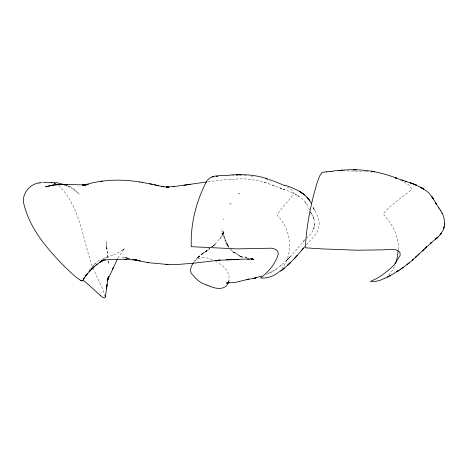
<?xml version="1.0" encoding="UTF-8"?>
<svg xmlns="http://www.w3.org/2000/svg" width="468" height="468" viewBox="0 0 468 468"><rect width="100%" height="100%" fill="white"/><g stroke="black" fill="none" stroke-linecap="round" stroke-linejoin="round"><path stroke-width="0.35" stroke-dasharray="2.34 1.75" d="M108.161 260.969L108.307 264.063L108.055 260.231M398.227 249.561C399.157 236.124 391.921 223.593 383.245 213.894C391.119 203.949 402.17 197.613 411.67 189.593C410.98 185.065 405.785 183.128 402.17 181.297M224.365 237.843L227.846 245.665L226.992 243.6L224.681 240.289L224.851 239.85M223.289 232.795L223.382 231.537L223.476 234.216L223.411 233.678L224.552 237.276L223.441 235.024L225.956 241.049L225.289 239.552M223.148 233.737L223.686 231.174L222.598 234.743L223.85 237.182M222.908 232.777L222.569 234.731L223.189 233.415L222.423 235.059L223.177 233.532L220.059 239.025M228.308 282.163C231.806 272.464 222.657 264.391 214.601 260.974M394.805 265.882L395.068 265.18M221.323 231.648L221.639 230.823M222.3 232.245L222.557 231.578M394.524 266.573L391.64 271.744L388.762 275.09M222.136 230.244L222.499 229.49M228.478 282.023L229.25 280.695L227.928 282.157M117.942 258.161L123.751 249.257L122.639 250.672M193.746 262.016L197.022 258.506M221.463 236.755L220.405 238.089L221.376 237.036M89.23 270.352L90.002 269.299M90.652 268.445L91.342 267.608M303.282 241.681L304.083 240.716L293.682 252.972L285.977 261.056M281.613 269.123C294.161 253.153 291.365 229.291 277.144 215.268C281.566 206.909 289.329 200.994 294.056 193.009L291.769 190.002L287.609 187.124M306.335 244.858C310.77 239.171 317.351 234.626 318.889 227.202C320.305 219.82 316.368 213.121 312.811 207.014L314.748 210.822L312.46 205.938M123.628 249.473L123.131 250.047L124.201 248.9L120.703 251.334L113.297 255.089L113.695 254.902L101.345 259.202M303.82 241.038L305.247 239.411M92.149 266.684L94.027 264.695M306.212 238.3C314.566 232.122 317.725 221.481 310.664 212.466M211.899 246.788L214.754 244.706L213.092 245.957L220.551 237.931M212.905 246.226L214.607 244.466M289.674 257.283L283.795 263.145L275.927 269.334M290.634 256.294L286.79 260.185L288.891 258.067M198.134 257.33L196.25 259.26M198.005 257.459L202.743 253.498L200.895 254.75L201.995 253.966L201.568 254.241M94.477 264.262L98.175 261.091L100.842 259.459M94.419 264.321L95.197 263.566M123.962 249.122L123.312 249.731L124.201 248.9M194.606 260.881L198.438 258.488L202.077 257.698M280.227 266.204L281.385 265.245M209.395 248.689L205.663 251.509L208.365 249.783M212.431 246.414L211.554 247.04L212.759 246.244L211.998 246.718M202.199 253.814L203.071 253.241L201.766 254.142L207.014 250.684L204.838 252.053L206.417 250.959L205.54 251.55L205.967 251.293M206.043 251.211L207.353 250.351M268.574 273.411L266.678 274.178L275.354 269.703M274.219 270.44L277.191 268.509M271.961 271.703L270.685 272.405L273.488 270.873M230.66 204.066L231.227 203.82L229.7 204.03L230.525 203.72M106.85 257.148L105.054 257.698M208.026 181.754L223.447 179.852L236.527 179.051M202.147 257.692L207.207 257.909L212.15 259.623M231.069 179.244L231.713 179.203M343.12 170.89L364.783 171.311M231.637 175.623L248.034 175.88M235.919 179.057C252.837 177.624 269.123 183.491 284.521 189.745L280.443 188.259C292.09 191.962 305.861 197.122 309.465 210.249L309.055 209.313M221.317 233.356L222.756 233.38M230.888 249.614L234.784 253.018L232.368 251.468L234.211 252.27L232.731 251.872L235.094 252.615L238.089 254.896L236.937 253.931L235.386 253.504L236.861 253.902L241.283 256.932L238.329 255.282L242.389 257.347L241.008 256.768L245.489 257.09L248.613 257.903M365.724 171.387L368.544 171.651M251.141 176.062L252.995 176.243M371.352 172.025L372.288 172.16M126.705 258.003L129.408 258.611L122.622 257.301L130.005 258.535M239.166 193.243L238.51 193.126L240.02 193.5M53.639 183.222L56.347 183.807M127.314 258.003L129.964 258.529M127.062 258.067L124.389 257.552L125.196 257.71M226.904 245.712L228.472 246.133L228.934 246.958M263.853 182.344L266.274 183.041M55.973 183.655L54.212 183.146L55.862 183.725M65.719 185.223L71.265 187.083L79.232 194.115L73.646 189.195L68.509 186.633L69.796 187.159M66.228 185.375L67.246 185.685M241.833 256.944L242.734 257.248L242.213 257.072M268.62 183.778L268.942 183.889M64.186 185.381L69.282 186.948M272.294 185.059L275.348 186.223M400.403 180.566L401.287 180.929M295.337 194.214L297.537 195.443M299.239 196.437L298.128 195.782M74.201 189.441L74.646 189.768M58.693 185.392C80.227 206.669 82.579 238.879 92.231 266.122M227.688 245.94L228.981 247.291M225.792 243.348L228.472 246.133M228.121 246.449L229.022 247.373M230.197 249.087L231.291 250.292M226.933 244.167L228.659 246.694L227.647 245.302M305.311 202.123L306.458 203.949M310.313 211.852L312.027 214.859L310.606 212.355M226.483 242.769L227.267 244.161L226.992 243.6M92.933 267.988L102.48 288.604L104.82 294.881M313.455 217.801L313.677 218.427M106.493 246.636L106.622 247.133L106.049 241.377L108.055 258.4M223.575 218.802L223.762 219.866M106.581 246.981L107.932 258.219M314.712 223.961L314.625 225.465L314.712 223.961M223.066 233.479L222.745 234.462L223.634 232.011L223.066 233.479M314.122 227.811L313.607 229.104L314.122 227.811M202.258 253.791L201.211 254.732L203.796 252.673L202.258 253.791M198.063 257.447L197.554 257.909L198.607 256.973L198.063 257.447M199.315 256.242L198.555 256.903L199.813 255.92L198.555 256.903L199.742 255.879L199.315 256.242M208.898 249.099L209.816 248.461L208.898 249.099M214.49 244.934L214.051 245.209L215.426 244.349L214.49 244.934M234.345 252.574L233.748 252.562L235.094 252.615L234.345 252.574M245.829 257.148L245.489 257.09L246.583 257.341L245.829 257.148M313.396 217.731L313.092 216.953L313.753 218.644L313.396 217.731M106.891 248.274L106.874 247.917L106.915 248.999L106.891 248.274"/><path stroke-width="0.7" d="M398.116 251.1L397.133 257.921L395.571 263.765M105.411 296.665L107.137 284.62L106.347 288.434L108.43 276.553L108.395 276.933M108.482 276.945L107.219 280.905L117.603 258.781M108.126 278.074L108.517 276.834M228.22 282.42C225.716 290.71 215.368 288.82 209.342 286.024M112.308 269.545L113.197 267.602M193.348 262.677C190.979 266.725 188.499 272.06 193.331 275.476C196.677 280.057 201.316 283.356 206.745 285M85.837 275.792L87.463 273.546L82.397 280.87L82.918 280.414L83.813 280.818L88.704 284.772A50.842 7.155 48.2 0 1 90.698 286.638L100.363 295.548M83.205 279.56L84.439 277.512M85.422 275.904L86.071 274.874M440.019 234.895L441.195 233.392L438.405 236.679L430.87 243.067M440.64 234.14L443.149 230.25L444.465 225.664L444.53 223.903L444.477 224.95C444.694 220.919 444.085 216.655 442.131 213.08L442.371 213.566L440.37 210.231M86.896 274.33L92.752 268.041L97.18 264.075L96.028 265.005L100.766 261.717L99.561 262.431L105.446 259.488M303.445 248.116C296.49 256.528 289.119 264.748 280.355 271.329M301.766 250.128L304.662 246.765M297.262 255.352L294.354 258.558M89.827 270.902L89.019 271.744L92.272 268.386L91.248 269.433M279.437 271.434L280.344 270.551M94.103 266.731L91.26 269.545L94.7 266.157M402.802 267.731L411.39 261.068L431.765 242.249L430.583 243.307L431.467 242.553M422.352 250.965L423.324 250.052M416.304 256.657L415.291 257.587L419.656 253.545M423.195 250.146L424.224 249.21M436.784 238.124L437.305 237.662L435.392 239.341L438.03 237.019M413.542 259.161L412.39 260.173L412.963 259.664M281.373 270.574L284.439 268.094M406.996 264.648L409.664 262.513M278.986 271.873C273.961 276.266 267.164 278.53 260.506 277.986C268.585 271.926 275.482 263.759 278.343 253.937L277.553 251.094L275.675 249.514L273.382 248.555L270.949 248.198L237.13 248.882L191.283 246.689C190.394 224.195 196.156 201.421 206.505 181.514C211.489 173.154 223.376 176.764 231.438 174.886C243.547 174.131 255.797 174.862 267.351 178.805M402.375 268.024L393.682 273.698L384.801 278.325M226.594 283.111L227.606 282.409M403.439 267.292L400.269 269.48M82.397 280.87L81.093 280.683M397.654 271.177L399.093 270.229L396.858 271.697L397.894 271.019M384.62 278.191C380.396 280.788 375.336 281.812 370.416 281.479L376.313 278.671L382.309 274.997L388.797 269.948L393.957 265.134L400.14 255.487L400.052 252.79L398.525 251.012L395.887 249.807L391.505 249.315L383.719 249.848L356.768 250.216L322.031 248.9L305.428 247.824C306.078 230.595 309.12 213.537 313.221 196.823A36.779 6.014 -82.2 0 1 313.812 194.46L317.017 183.117L319.597 176.085L321.797 172.75L322.774 172.206L324.453 172.183M390.353 275.599L387.276 277.196M101.088 261.536L103.165 260.471M226.565 282.976L229.074 282.812L227.898 282.865M261.63 276.032L253.287 278.542L246.917 279.484L248.765 279.185M103.797 259.74L101.345 260.378L110.594 259.407L126.348 259.284L124.821 259.196M248.116 279.297L234.369 282.625L227.7 282.824M248.192 279.273L247.467 279.443L248.719 279.156M51.375 182.479L52.047 182.327M54.189 182.491L54.785 182.362M139.926 182.005C121.101 178.922 101.731 179.513 83.468 185.281L84.86 184.989L83.169 185.322L86.492 184.708M39.02 182.935L40.19 182.824M102.393 181.069L100.117 181.432M206.634 181.97L173.084 186.697L174.266 186.545L166.128 187.03L169.077 187.171L162.724 186.65M39.014 182.935C28.922 184.152 20.598 195.484 24.272 205.429C30.438 229.636 47.672 249.356 64.853 266.801A29.209 2.551 45 0 0 66.497 268.433L75.079 276.395L80.748 280.507M85.96 184.796L88.282 184.451L83.673 185.047L86.937 184.702L82.386 184.995L84.456 184.942L61.519 184.316L52.866 185.106L58.945 184.562M183.936 185.264L190.757 184.345M43.12 182.766L48.988 182.397L52.755 182.795M326.524 171.774L324.78 171.972M215.906 260.577L220.124 260.085L194.536 263.121L177.705 264.473L165.976 264.326L147.853 262.636M328.437 171.545L331.139 171.235M333.023 171.019L342.36 170.223M326.307 171.984L328.167 171.791M218.661 260.249L238.089 259.477L226.518 259.699L227.454 259.67M216 176.617L217.971 176.418M339.628 170.405L338.686 170.481M340.464 170.34L339.405 170.428L342.155 170.229L341.195 170.288M40.453 182.748L41.775 182.625M212.109 176.851L213.572 176.892M330.958 171.54L332.824 171.387M341.406 170.282C360.173 168.404 379.092 171.265 396.595 178.232L395.495 177.84L403.083 180.484L401.836 180.04M53.416 182.28L53.878 182.257M58.436 184.427L60.249 184.345M247.174 259.044L253.077 259.272L252.229 259.044L253.463 259.43L252.544 259.102M249.385 258.974L229.618 259.623M354.539 169.866L353.486 169.866L356.376 169.872M61.519 184.316L62.993 184.316M67.386 184.48L64.9 184.363M165.976 264.326L167.942 264.432M126.114 259.266L136.884 260.231L135.808 260.097M55.493 182.356L63.625 184.48M142.231 182.339L163.209 186.714M148.245 262.688L132.584 259.436M139.563 181.953L142.524 182.38M135.726 260.079L138.692 260.653L134.053 259.529M374.464 171.727L371.621 171.118M161.483 186.404L163.443 186.773M149.649 183.643L152.509 184.234M372.598 171.329L373.528 171.528M137.019 260.272L135.86 260.009L138.692 260.653M158.699 185.767L154.335 184.661M265.894 178.7L268.497 179.419M252.082 258.933L250.749 258.517M402.375 180.233L412.261 183.52L410.266 182.848L411.185 183.163M269.147 179.618L273.066 180.905M405.803 181.344L406.704 181.631L405.376 181.21M411.483 183.263L414.168 184.246L413.343 183.906M395.595 177.875L396.414 178.144M284.942 185.182C295.045 188.692 306.37 193.114 311.261 203.404M273.727 181.134L282.461 184.661M413.724 184.064L421.996 188.013L425.769 190.4L429.045 193.173L432.801 198.046L439.031 208.242M415.947 184.954L415.59 184.801L416.772 185.31L415.169 184.626M282.982 184.883L284.836 185.685M422.265 188.183L420.293 187.083L423.727 189.148L420.948 187.452M304.867 195.039L299.695 191.517L303.229 193.927M431.595 196.303L432.409 197.455L431.946 196.8M438.651 207.698L440.856 210.945M435.246 202.071L436.504 204.294L435.807 203.071M105.043 295.548C106.692 299.555 102.153 297.566 100.76 295.881A6.657 0.562 45.4 0 0 100.368 295.56M81.122 280.712A19.323 1.702 45.1 0 1 80.788 280.548M209.336 286.03A34.509 29.975 49.3 0 1 206.745 285.006M444.009 226.986L443.717 228.308L444.009 226.986M108.032 278.448L107.938 278.834L108.202 278.021L107.599 279.922L108.032 278.448M290.312 262.659L287.364 265.508L290.312 262.659M426.74 246.806L425.178 248.175L426.74 246.806M256.68 277.641L253.755 278.407L256.68 277.641M50.532 185.65L45.501 186.773L53.241 185.071L50.532 185.65M240.529 174.71L236.691 174.792L240.529 174.71M64.052 184.363L62.168 184.351L65.07 184.374L64.052 184.363M138.762 260.623L137.615 260.383L140.201 260.951L138.762 260.623M251.562 258.81L251.269 258.693L252.375 259.155L251.562 258.81M308.845 199.561L307.02 197.192L309.834 200.918L308.845 199.561M433.28 198.806L432.502 197.619L433.28 198.806"/></g></svg>
